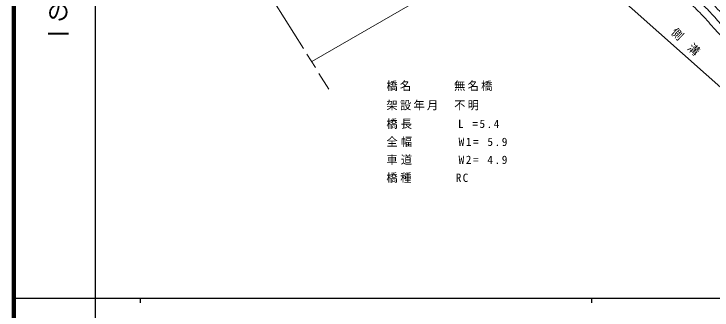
# Model space of a CAD drawing. Units: millimetres on the paper, with parts at other scales. Extents: x 40 to 680, y 20 to 380.
# Drawn here: x 40 to 194.7, y 202.4 to 268 of the extents above; entities that cross this region are included whole.
import ezdxf
from ezdxf.enums import TextEntityAlignment as Align

# ---------------------------------------------------------------- set-up
doc = ezdxf.new("R2010")
doc.units = ezdxf.units.MM
doc.linetypes.add('CHAIN', pattern=[18.5, 12, -1.5, 3.5, -1.5])
for name, color, linetype, lineweight in [('M-BGD', 7, 'Continuous', 13), ('M-BGD-EXST', 7, 'Continuous', 25), ('M-BMK', 2, 'CHAIN', 13), ('M-STR-HTXT', 7, 'Continuous', 13), ('M-TTL', 2, 'Continuous', 140)]:
    doc.layers.add(name, color=color, linetype=linetype, lineweight=lineweight)
doc.styles.add('@ＭＳ ゴシック', font='')
doc.styles.add('ＭＳ ゴシック', font='')
doc.styles.get('@ＭＳ ゴシック').set_extended_font_data('@MS Gothic')
doc.styles.get('ＭＳ ゴシック').set_extended_font_data('MS Gothic')

msp = doc.modelspace()

# ---------------------------------------------------------------- linework, layer by layer
at = {"layer": 'M-BGD'}
for points, knots in [([(187.139, 272.924), (188.427, 271.717), (188.758, 271.405), (189.781, 270.418), (190.979, 269.263), (191.667, 268.633), (192.814, 267.428), (194.044, 266.136), (194.638, 265.325), (195.846, 264.012), (196.716, 263.065), (197.248, 262.576), (198.109, 261.62), (199.21, 260.399), (199.777, 259.671), (200.842, 258.418), (202.045, 257.002), (202.755, 256.238), (203.917, 254.788), (205.703, 252.559), (206.228, 251.726), (208.187, 248.852)], [0, 0, 0, 0, 1, 1, 1, 2, 2, 2, 3, 3, 3, 4, 4, 4, 5, 5, 5, 6, 6, 6, 7, 7, 7, 7]), ([(190.043, 272.71), (190.912, 271.76), (191.147, 271.51), (191.874, 270.759), (192.818, 269.785), (193.424, 269.315), (194.351, 268.325), (195.385, 267.221), (195.884, 266.53), (196.913, 265.421), (198.317, 263.908), (199.192, 263.143), (200.586, 261.62), (201.401, 260.73), (201.832, 260.209), (202.593, 259.272), (203.402, 258.274), (203.835, 257.699), (204.6, 256.667), (205.876, 254.946), (206.559, 253.957), (207.76, 252.183), (208.437, 251.182), (208.721, 250.558), (209.426, 249.578), (210.153, 248.567), (210.446, 248.233), (211.433, 247.101)], [0, 0, 0, 0, 1, 1, 1, 2, 2, 2, 3, 3, 3, 4, 4, 4, 5, 5, 5, 6, 6, 6, 7, 7, 7, 8, 8, 8, 9, 9, 9, 9]), ([(192.99, 272.24), (194.673, 270.436), (195.094, 269.984), (196.443, 268.539), (197.377, 267.538), (197.925, 266.999), (198.835, 265.976), (200.032, 264.631), (200.586, 263.778), (201.781, 262.432), (202.745, 261.347), (203.372, 260.819), (204.344, 259.741), (204.993, 259.021), (205.363, 258.622), (205.966, 257.862), (206.479, 257.217), (206.709, 256.812), (207.205, 256.154), (208.107, 254.958), (208.646, 254.314), (209.554, 253.122), (210.081, 252.429), (210.388, 252.049), (210.878, 251.329), (211.654, 250.185), (211.861, 249.729), (212.628, 248.254)], [0, 0, 0, 0, 1, 1, 1, 2, 2, 2, 3, 3, 3, 4, 4, 4, 5, 5, 5, 6, 6, 6, 7, 7, 7, 8, 8, 8, 9, 9, 9, 9])]:
    msp.add_open_spline(points, degree=3, knots=knots, dxfattribs=at)
at = {"layer": 'M-BGD-EXST'}
for p, q in [((58, 370), (58, 20)), ((40, 205), (579, 205)), ((68, 205), (68, 204)), ((168, 205), (168, 204))]:
    msp.add_line(p, q, dxfattribs=at)
at = {"layer": 'M-BMK'}
msp.add_line((68.206, 317.439), (109.789, 251.321), dxfattribs=at)
at = {"layer": 'M-STR-HTXT'}
msp.add_lwpolyline([(106.007, 257.461), (130.249, 271.469), (134.968, 273.72), (139.178, 275.462), (142.518, 276.406), (146.511, 277.35), (149.85, 278.003), (153.262, 278.293), (156.094, 278.511), (159.07, 278.366), (160.812, 278.076), (163.063, 277.713), (165.676, 276.987), (168.072, 276.043), (170.758, 274.736), (171.775, 273.792), (209.834, 239.989)], dxfattribs=at)
at = {"layer": 'M-TTL'}
msp.add_line((40, 380), (40, 20), dxfattribs=at)

# ---------------------------------------------------------------- texts
at = {"layer": 'M-BGD-EXST', "style": '@ＭＳ ゴシック'}
msp.add_text('縮尺千分の一', height=3.666, rotation=270, dxfattribs=at).set_placement((49.777, 261.03), align=Align.MIDDLE_RIGHT)
at = {"layer": 'M-STR-HTXT', "style": 'ＭＳ ゴシック'}
msp.add_text('側\u3000溝', height=1.833, rotation=316.848, dxfattribs=at).set_placement((187.861, 260.733), align=Align.BOTTOM_CENTER)
at = {"layer": 'M-STR-HTXT', "char_height": 1.833, "attachment_point": 7, "style": 'ＭＳ ゴシック'}
for s, insert in [('\\T1.2;橋名\u3000\u3000\u3000無名橋', (122.551, 250.899)), ('\\T1.2;架設年月\u3000不明', (122.551, 246.603)), ('\\T1.27;橋長\u3000\u3000\u3000L\\~=5.4', (122.551, 242.505)), ('\\T1.28;全幅\u3000\u3000\u3000W1=\\~5.9', (122.551, 238.525)), ('\\T1.28;車道\u3000\u3000\u3000W2=\\~4.9', (122.551, 234.545)), ('\\T1.23;橋種\u3000\u3000\u3000RC', (122.551, 230.565))]:
    msp.add_mtext(s, dxfattribs=dict(at, insert=insert))

doc.saveas('drawing.dxf')
